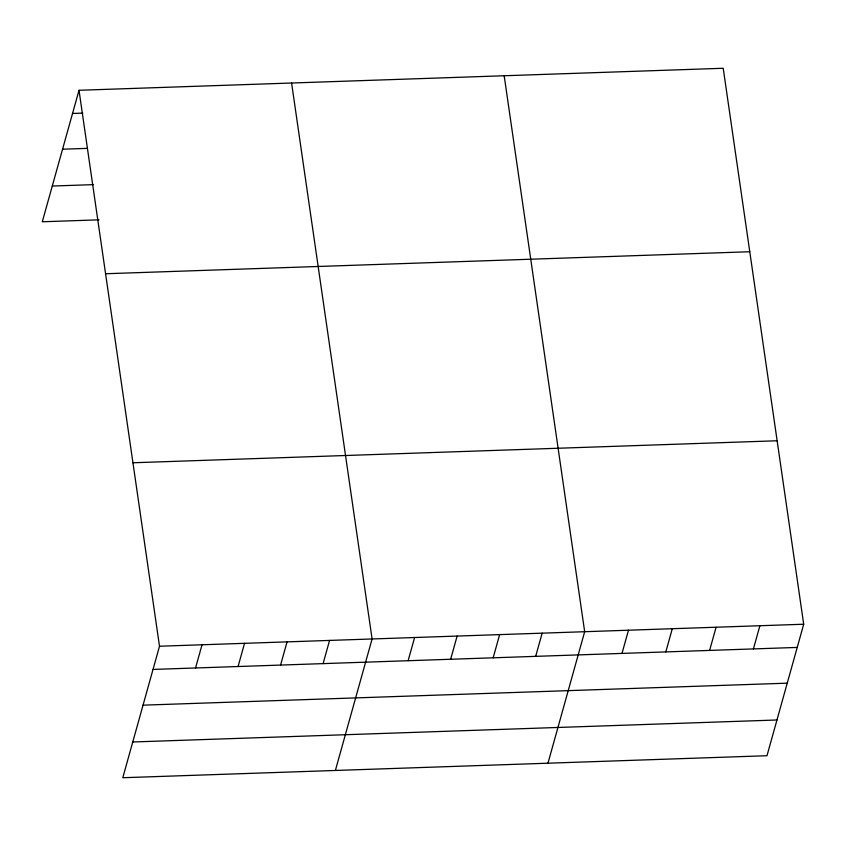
<?xml version="1.0" encoding="UTF-8"?>
<svg xmlns="http://www.w3.org/2000/svg" width="846" height="846" viewBox="0 0 846 846"><rect width="100%" height="100%" fill="white"/><g stroke="black" fill="none" stroke-linecap="round" stroke-linejoin="round"><path stroke-width="1.27" d="M79.016 90.279L159.503 646.228L122.786 777.728L766.984 755.721L803.7 624.232L723.214 68.272L79.016 90.279L42.3 221.768L98.993 219.833M195.542 667.98L202.025 644.779M238.064 666.521L244.536 643.33M280.576 665.072L287.058 641.881M323.098 663.624L329.57 640.422M335.376 770.463L372.092 638.973L291.595 83.014M408.132 660.715L414.603 637.524M450.643 659.267L457.126 636.065M493.165 657.807L499.637 634.616M535.677 656.359L542.159 633.168M547.965 763.208L584.671 631.708L504.184 75.759M622 653.408L628.483 630.217M665.813 651.917L672.284 628.715M709.614 650.415L716.086 627.224M753.416 648.924L759.898 625.723M72.534 113.47L82.845 113.121M62.562 149.213L87.043 148.378M52.283 186.035L93.504 184.629M105.57 273.744L749.768 251.738M132.938 462.773L777.136 440.766M159.503 646.228L803.7 624.232M153.031 669.429L797.228 647.423M143.048 705.162L787.245 683.166M132.769 741.984L776.966 719.988"/></g></svg>
